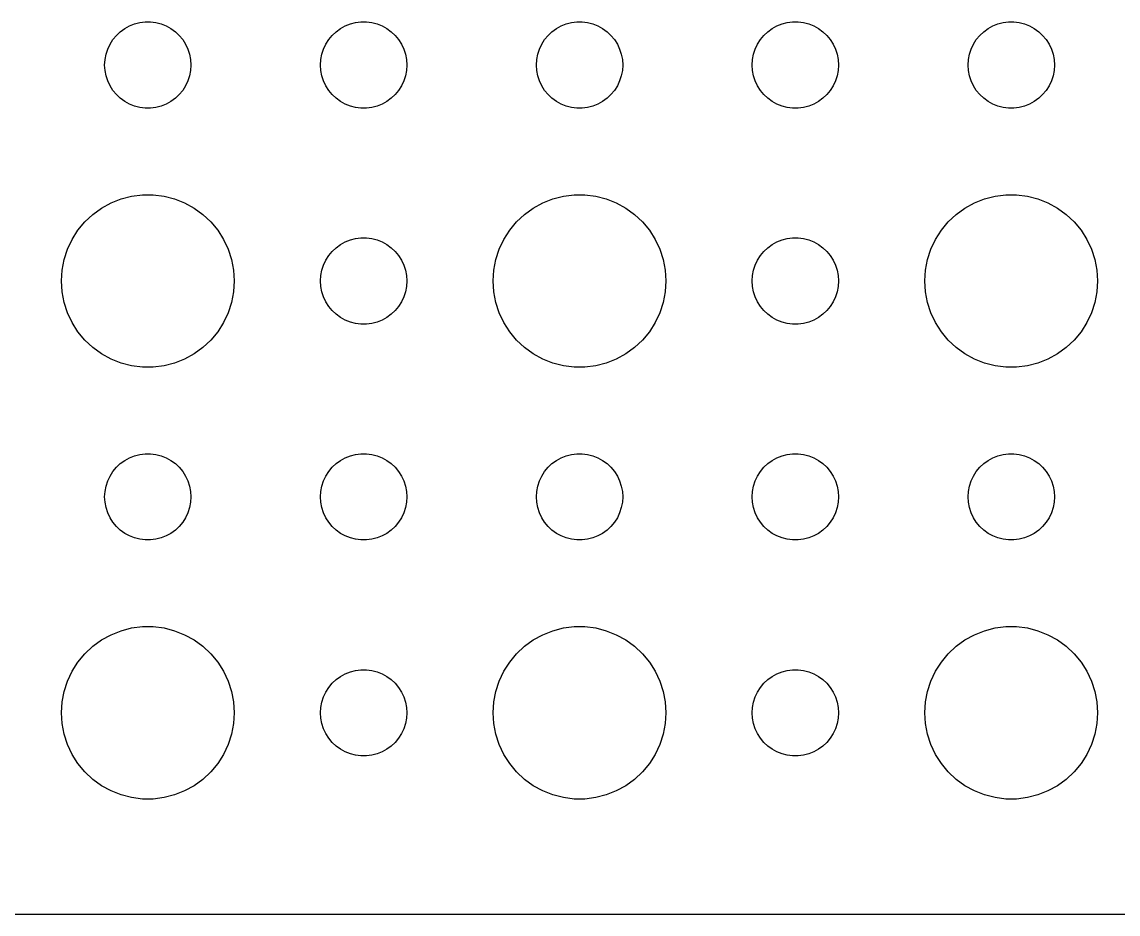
# Model space of a CAD drawing. Header units: metres. Extents: x -134 to 134, y -37 to 37.
# Drawn here: x 63.12 to 101.21, y -36.99 to -6 of the extents above; entities that cross this region are included whole.
import ezdxf

# ---------------------------------------------------------------- set-up
doc = ezdxf.new("R2010")
doc.units = ezdxf.units.M

msp = doc.modelspace()

# ---------------------------------------------------------------- linework, layer by layer
for p, q in [((66.8613, -6.14275), (67.0365, -6.07341)), ((67.0365, -6.07341), (67.2189, -6.02657)), ((67.2189, -6.02657), (67.4058, -6.00294)), ((67.4058, -6.00294), (67.5942, -6.00294)), ((67.5942, -6.00294), (67.7811, -6.02657)), ((67.7811, -6.02657), (67.9635, -6.07341)), ((67.9635, -6.07341), (68.1387, -6.14275)), ((74.3613, -6.14275), (74.5365, -6.07341)), ((74.5365, -6.07341), (74.7189, -6.02657)), ((74.7189, -6.02657), (74.9058, -6.00294)), ((74.9058, -6.00294), (75.0942, -6.00294)), ((75.0942, -6.00294), (75.2811, -6.02657)), ((75.2811, -6.02657), (75.4635, -6.07341)), ((75.4635, -6.07341), (75.6387, -6.14275)), ((81.8613, -6.14275), (82.0365, -6.07341)), ((82.0365, -6.07341), (82.2189, -6.02657)), ((82.2189, -6.02657), (82.4058, -6.00294)), ((82.4058, -6.00294), (82.5942, -6.00294)), ((82.5942, -6.00294), (82.7811, -6.02657)), ((82.7811, -6.02657), (82.9635, -6.07341)), ((82.9635, -6.07341), (83.1387, -6.14275)), ((89.3613, -6.14275), (89.5365, -6.07341)), ((89.5365, -6.07341), (89.7189, -6.02657)), ((89.7189, -6.02657), (89.9058, -6.00294)), ((89.9058, -6.00294), (90.0942, -6.00294)), ((90.0942, -6.00294), (90.2811, -6.02657)), ((90.2811, -6.02657), (90.4635, -6.07341)), ((90.4635, -6.07341), (90.6387, -6.14275)), ((96.8613, -6.14275), (97.0365, -6.07341)), ((97.0365, -6.07341), (97.2189, -6.02657)), ((97.2189, -6.02657), (97.4058, -6.00294)), ((97.4058, -6.00294), (97.5942, -6.00294)), ((97.5942, -6.00294), (97.7811, -6.02657)), ((97.7811, -6.02657), (97.9635, -6.07341)), ((97.9635, -6.07341), (98.1387, -6.14275)), ((66.2865, -6.61832), (66.4065, -6.47318)), ((66.4065, -6.47318), (66.5439, -6.34422)), ((66.5439, -6.34422), (66.6963, -6.23351)), ((66.6963, -6.23351), (66.8613, -6.14275)), ((68.1387, -6.14275), (68.3037, -6.23351)), ((68.3037, -6.23351), (68.4561, -6.34422)), ((68.4561, -6.34422), (68.5934, -6.47318)), ((68.5934, -6.47318), (68.7135, -6.61832)), ((73.7865, -6.61832), (73.9065, -6.47318)), ((73.9065, -6.47318), (74.0439, -6.34422)), ((74.0439, -6.34422), (74.1963, -6.23351)), ((74.1963, -6.23351), (74.3613, -6.14275)), ((75.6387, -6.14275), (75.8037, -6.23351)), ((75.8037, -6.23351), (75.9561, -6.34422)), ((75.9561, -6.34422), (76.0934, -6.47318)), ((76.0934, -6.47318), (76.2135, -6.61832)), ((81.2865, -6.61832), (81.4065, -6.47318)), ((81.4065, -6.47318), (81.5439, -6.34422)), ((81.5439, -6.34422), (81.6963, -6.23351)), ((81.6963, -6.23351), (81.8613, -6.14275)), ((83.1387, -6.14275), (83.3037, -6.23351)), ((83.3037, -6.23351), (83.4561, -6.34422)), ((83.4561, -6.34422), (83.5934, -6.47318)), ((83.5934, -6.47318), (83.7135, -6.61832)), ((88.7865, -6.61832), (88.9065, -6.47318)), ((88.9065, -6.47318), (89.0439, -6.34422)), ((89.0439, -6.34422), (89.1963, -6.23351)), ((89.1963, -6.23351), (89.3613, -6.14275)), ((90.6387, -6.14275), (90.8037, -6.23351)), ((90.8037, -6.23351), (90.9561, -6.34422)), ((90.9561, -6.34422), (91.0934, -6.47318)), ((91.0934, -6.47318), (91.2135, -6.61832)), ((96.2865, -6.61832), (96.4065, -6.47318)), ((96.4065, -6.47318), (96.5439, -6.34422)), ((96.5439, -6.34422), (96.6963, -6.23351)), ((96.6963, -6.23351), (96.8613, -6.14275)), ((98.1387, -6.14275), (98.3037, -6.23351)), ((98.3037, -6.23351), (98.4561, -6.34422)), ((98.4561, -6.34422), (98.5934, -6.47318)), ((98.5934, -6.47318), (98.7135, -6.61832)), ((66.1053, -6.9478), (66.1855, -6.77736)), ((66.1855, -6.77736), (66.2865, -6.61832)), ((68.7135, -6.61832), (68.8145, -6.77736)), ((68.8145, -6.77736), (68.8947, -6.9478)), ((73.6053, -6.9478), (73.6855, -6.77736)), ((73.6855, -6.77736), (73.7865, -6.61832)), ((76.2135, -6.61832), (76.3145, -6.77736)), ((76.3145, -6.77736), (76.3947, -6.9478)), ((81.1053, -6.9478), (81.1855, -6.77736)), ((81.1855, -6.77736), (81.2865, -6.61832)), ((83.7135, -6.61832), (83.8145, -6.77736)), ((83.8145, -6.77736), (83.8947, -6.9478)), ((88.6053, -6.9478), (88.6855, -6.77736)), ((88.6855, -6.77736), (88.7865, -6.61832)), ((91.2135, -6.61832), (91.3145, -6.77736)), ((91.3145, -6.77736), (91.3947, -6.9478)), ((96.1053, -6.9478), (96.1855, -6.77736)), ((96.1855, -6.77736), (96.2865, -6.61832)), ((98.7135, -6.61832), (98.8145, -6.77736)), ((98.8145, -6.77736), (98.8947, -6.9478)), ((66.0118, -7.312), (66.0471, -7.12695)), ((66.0471, -7.12695), (66.1053, -6.9478)), ((68.8947, -6.9478), (68.9529, -7.12695)), ((68.9529, -7.12695), (68.9882, -7.312)), ((73.5118, -7.312), (73.5471, -7.12695)), ((73.5471, -7.12695), (73.6053, -6.9478)), ((76.3947, -6.9478), (76.4529, -7.12695)), ((76.4529, -7.12695), (76.4882, -7.312)), ((81.0118, -7.312), (81.0471, -7.12695)), ((81.0471, -7.12695), (81.1053, -6.9478)), ((83.8947, -6.9478), (83.9529, -7.12695)), ((83.9529, -7.12695), (83.9882, -7.312)), ((88.5118, -7.312), (88.5471, -7.12695)), ((88.5471, -7.12695), (88.6053, -6.9478)), ((91.3947, -6.9478), (91.4529, -7.12695)), ((91.4529, -7.12695), (91.4882, -7.312)), ((96.0118, -7.312), (96.0471, -7.12695)), ((96.0471, -7.12695), (96.1053, -6.9478)), ((98.8947, -6.9478), (98.9529, -7.12695)), ((98.9529, -7.12695), (98.9882, -7.312)), ((66, -7.5), (66.0118, -7.312)), ((66.0118, -7.68799), (66, -7.5)), ((68.9882, -7.312), (69, -7.5)), ((69, -7.5), (68.9882, -7.68799)), ((73.5, -7.5), (73.5118, -7.312)), ((73.5118, -7.68799), (73.5, -7.5)), ((76.4882, -7.312), (76.5, -7.5)), ((76.5, -7.5), (76.4882, -7.68799)), ((81, -7.5), (81.0118, -7.312)), ((81.0118, -7.68799), (81, -7.5)), ((83.9882, -7.312), (84, -7.5)), ((84, -7.5), (83.9882, -7.68799)), ((88.5, -7.5), (88.5118, -7.312)), ((88.5118, -7.68799), (88.5, -7.5)), ((91.4882, -7.312), (91.5, -7.5)), ((91.5, -7.5), (91.4882, -7.68799)), ((96, -7.5), (96.0118, -7.312)), ((96.0118, -7.68799), (96, -7.5)), ((98.9882, -7.312), (99, -7.5)), ((99, -7.5), (98.9882, -7.68799)), ((66.0471, -7.87303), (66.0118, -7.68799)), ((66.1053, -8.05219), (66.0471, -7.87303)), ((68.9529, -7.87303), (68.8947, -8.05219)), ((68.9882, -7.68799), (68.9529, -7.87303)), ((73.5471, -7.87303), (73.5118, -7.68799)), ((73.6053, -8.05219), (73.5471, -7.87303)), ((76.4529, -7.87303), (76.3947, -8.05219)), ((76.4882, -7.68799), (76.4529, -7.87303)), ((81.0471, -7.87303), (81.0118, -7.68799)), ((81.1053, -8.05219), (81.0471, -7.87303)), ((83.9529, -7.87303), (83.8947, -8.05219)), ((83.9882, -7.68799), (83.9529, -7.87303)), ((88.5471, -7.87303), (88.5118, -7.68799)), ((88.6053, -8.05219), (88.5471, -7.87303)), ((91.4529, -7.87303), (91.3947, -8.05219)), ((91.4882, -7.68799), (91.4529, -7.87303)), ((96.0471, -7.87303), (96.0118, -7.68799)), ((96.1053, -8.05219), (96.0471, -7.87303)), ((98.9529, -7.87303), (98.8947, -8.05219)), ((98.9882, -7.68799), (98.9529, -7.87303)), ((66.1855, -8.22263), (66.1053, -8.05219)), ((66.2865, -8.38167), (66.1855, -8.22263)), ((68.8145, -8.22263), (68.7135, -8.38167)), ((68.8947, -8.05219), (68.8145, -8.22263)), ((73.6855, -8.22263), (73.6053, -8.05219)), ((73.7865, -8.38167), (73.6855, -8.22263)), ((76.3145, -8.22263), (76.2135, -8.38167)), ((76.3947, -8.05219), (76.3145, -8.22263)), ((81.1855, -8.22263), (81.1053, -8.05219)), ((81.2865, -8.38167), (81.1855, -8.22263)), ((83.8145, -8.22263), (83.7135, -8.38167)), ((83.8947, -8.05219), (83.8145, -8.22263)), ((88.6855, -8.22263), (88.6053, -8.05219)), ((88.7865, -8.38167), (88.6855, -8.22263)), ((91.3145, -8.22263), (91.2135, -8.38167)), ((91.3947, -8.05219), (91.3145, -8.22263)), ((96.1855, -8.22263), (96.1053, -8.05219)), ((96.2865, -8.38167), (96.1855, -8.22263)), ((98.8145, -8.22263), (98.7135, -8.38167)), ((98.8947, -8.05219), (98.8145, -8.22263)), ((66.4065, -8.52681), (66.2865, -8.38167)), ((66.5439, -8.65576), (66.4065, -8.52681)), ((66.6963, -8.76648), (66.5439, -8.65576)), ((68.4561, -8.65576), (68.3037, -8.76648)), ((68.5934, -8.52681), (68.4561, -8.65576)), ((68.7135, -8.38167), (68.5934, -8.52681)), ((73.9065, -8.52681), (73.7865, -8.38167)), ((74.0439, -8.65576), (73.9065, -8.52681)), ((74.1963, -8.76648), (74.0439, -8.65576)), ((75.9561, -8.65576), (75.8037, -8.76648)), ((76.0934, -8.52681), (75.9561, -8.65576)), ((76.2135, -8.38167), (76.0934, -8.52681)), ((81.4065, -8.52681), (81.2865, -8.38167)), ((81.5439, -8.65576), (81.4065, -8.52681)), ((81.6963, -8.76648), (81.5439, -8.65576)), ((83.4561, -8.65576), (83.3037, -8.76648)), ((83.5934, -8.52681), (83.4561, -8.65576)), ((83.7135, -8.38167), (83.5934, -8.52681)), ((88.9065, -8.52681), (88.7865, -8.38167)), ((89.0439, -8.65576), (88.9065, -8.52681)), ((89.1963, -8.76648), (89.0439, -8.65576)), ((90.9561, -8.65576), (90.8037, -8.76648)), ((91.0934, -8.52681), (90.9561, -8.65576)), ((91.2135, -8.38167), (91.0934, -8.52681)), ((96.4065, -8.52681), (96.2865, -8.38167)), ((96.5439, -8.65576), (96.4065, -8.52681)), ((96.6963, -8.76648), (96.5439, -8.65576)), ((98.4561, -8.65576), (98.3037, -8.76648)), ((98.5934, -8.52681), (98.4561, -8.65576)), ((98.7135, -8.38167), (98.5934, -8.52681)), ((66.8613, -8.85724), (66.6963, -8.76648)), ((67.0365, -8.92657), (66.8613, -8.85724)), ((67.2189, -8.97342), (67.0365, -8.92657)), ((67.4058, -8.99704), (67.2189, -8.97342)), ((67.5942, -8.99704), (67.4058, -8.99704)), ((67.7811, -8.97342), (67.5942, -8.99704)), ((67.9635, -8.92657), (67.7811, -8.97342)), ((68.1387, -8.85724), (67.9635, -8.92657)), ((68.3037, -8.76648), (68.1387, -8.85724)), ((74.3613, -8.85724), (74.1963, -8.76648)), ((74.5365, -8.92657), (74.3613, -8.85724)), ((74.7189, -8.97342), (74.5365, -8.92657)), ((74.9058, -8.99704), (74.7189, -8.97342)), ((75.0942, -8.99704), (74.9058, -8.99704)), ((75.2811, -8.97342), (75.0942, -8.99704)), ((75.4635, -8.92657), (75.2811, -8.97342)), ((75.6387, -8.85724), (75.4635, -8.92657)), ((75.8037, -8.76648), (75.6387, -8.85724)), ((81.8613, -8.85724), (81.6963, -8.76648)), ((82.0365, -8.92657), (81.8613, -8.85724)), ((82.2189, -8.97342), (82.0365, -8.92657)), ((82.4058, -8.99704), (82.2189, -8.97342)), ((82.5942, -8.99704), (82.4058, -8.99704)), ((82.7811, -8.97342), (82.5942, -8.99704)), ((82.9635, -8.92657), (82.7811, -8.97342)), ((83.1387, -8.85724), (82.9635, -8.92657)), ((83.3037, -8.76648), (83.1387, -8.85724)), ((89.3613, -8.85724), (89.1963, -8.76648)), ((89.5365, -8.92657), (89.3613, -8.85724)), ((89.7189, -8.97342), (89.5365, -8.92657)), ((89.9058, -8.99704), (89.7189, -8.97342)), ((90.0942, -8.99704), (89.9058, -8.99704)), ((90.2811, -8.97342), (90.0942, -8.99704)), ((90.4635, -8.92657), (90.2811, -8.97342)), ((90.6387, -8.85724), (90.4635, -8.92657)), ((90.8037, -8.76648), (90.6387, -8.85724)), ((96.8613, -8.85724), (96.6963, -8.76648)), ((97.0365, -8.92657), (96.8613, -8.85724)), ((97.2189, -8.97342), (97.0365, -8.92657)), ((97.4058, -8.99704), (97.2189, -8.97342)), ((97.5942, -8.99704), (97.4058, -8.99704)), ((97.7811, -8.97342), (97.5942, -8.99704)), ((97.9635, -8.92657), (97.7811, -8.97342)), ((98.1387, -8.85724), (97.9635, -8.92657)), ((98.3037, -8.76648), (98.1387, -8.85724)), ((66.2227, -12.2855), (66.573, -12.1468)), ((66.573, -12.1468), (66.9379, -12.0531)), ((66.9379, -12.0531), (67.3116, -12.0059)), ((67.3116, -12.0059), (67.6884, -12.0059)), ((67.6884, -12.0059), (68.0621, -12.0531)), ((68.0621, -12.0531), (68.427, -12.1468)), ((68.427, -12.1468), (68.7773, -12.2855)), ((81.2227, -12.2855), (81.573, -12.1468)), ((81.573, -12.1468), (81.9379, -12.0531)), ((81.9379, -12.0531), (82.3116, -12.0059)), ((82.3116, -12.0059), (82.6884, -12.0059)), ((82.6884, -12.0059), (83.0621, -12.0531)), ((83.0621, -12.0531), (83.427, -12.1468)), ((83.427, -12.1468), (83.7773, -12.2855)), ((96.2227, -12.2855), (96.573, -12.1468)), ((96.573, -12.1468), (96.9379, -12.0531)), ((96.9379, -12.0531), (97.3116, -12.0059)), ((97.3116, -12.0059), (97.6884, -12.0059)), ((97.6884, -12.0059), (98.0621, -12.0531)), ((98.0621, -12.0531), (98.427, -12.1468)), ((98.427, -12.1468), (98.7773, -12.2855)), ((65.5877, -12.6884), (65.8925, -12.467)), ((65.8925, -12.467), (66.2227, -12.2855)), ((68.7773, -12.2855), (69.1075, -12.467)), ((69.1075, -12.467), (69.4123, -12.6884)), ((80.5877, -12.6884), (80.8925, -12.467)), ((80.8925, -12.467), (81.2227, -12.2855)), ((83.7773, -12.2855), (84.1075, -12.467)), ((84.1075, -12.467), (84.4123, -12.6884)), ((95.5877, -12.6884), (95.8925, -12.467)), ((95.8925, -12.467), (96.2227, -12.2855)), ((98.7773, -12.2855), (99.1075, -12.467)), ((99.1075, -12.467), (99.4123, -12.6884)), ((65.073, -13.2366), (65.3131, -12.9464)), ((65.3131, -12.9464), (65.5877, -12.6884)), ((69.4123, -12.6884), (69.6869, -12.9464)), ((69.6869, -12.9464), (69.927, -13.2366)), ((80.073, -13.2366), (80.3131, -12.9464)), ((80.3131, -12.9464), (80.5877, -12.6884)), ((84.4123, -12.6884), (84.6869, -12.9464)), ((84.6869, -12.9464), (84.927, -13.2366)), ((95.073, -13.2366), (95.3131, -12.9464)), ((95.3131, -12.9464), (95.5877, -12.6884)), ((99.4123, -12.6884), (99.6869, -12.9464)), ((99.6869, -12.9464), (99.927, -13.2366)), ((64.8711, -13.5547), (65.073, -13.2366)), ((69.927, -13.2366), (70.1289, -13.5547)), ((79.8711, -13.5547), (80.073, -13.2366)), ((84.927, -13.2366), (85.1289, -13.5547)), ((94.8711, -13.5547), (95.073, -13.2366)), ((99.927, -13.2366), (100.129, -13.5547)), ((64.7107, -13.8956), (64.8711, -13.5547)), ((70.1289, -13.5547), (70.2893, -13.8956)), ((74.1963, -13.7335), (74.3613, -13.6427)), ((74.3613, -13.6427), (74.5365, -13.5734)), ((74.5365, -13.5734), (74.7189, -13.5266)), ((74.7189, -13.5266), (74.9058, -13.5029)), ((74.9058, -13.5029), (75.0942, -13.5029)), ((75.0942, -13.5029), (75.2811, -13.5266)), ((75.2811, -13.5266), (75.4635, -13.5734)), ((75.4635, -13.5734), (75.6387, -13.6427)), ((75.6387, -13.6427), (75.8037, -13.7335)), ((79.7107, -13.8956), (79.8711, -13.5547)), ((85.1289, -13.5547), (85.2893, -13.8956)), ((89.1963, -13.7335), (89.3613, -13.6427)), ((89.3613, -13.6427), (89.5365, -13.5734)), ((89.5365, -13.5734), (89.7189, -13.5266)), ((89.7189, -13.5266), (89.9058, -13.5029)), ((89.9058, -13.5029), (90.0942, -13.5029)), ((90.0942, -13.5029), (90.2811, -13.5266)), ((90.2811, -13.5266), (90.4635, -13.5734)), ((90.4635, -13.5734), (90.6387, -13.6427)), ((90.6387, -13.6427), (90.8037, -13.7335)), ((94.7107, -13.8956), (94.8711, -13.5547)), ((100.129, -13.5547), (100.289, -13.8956)), ((64.5943, -14.2539), (64.7107, -13.8956)), ((70.2893, -13.8956), (70.4057, -14.2539)), ((73.7865, -14.1183), (73.9065, -13.9732)), ((73.9065, -13.9732), (74.0439, -13.8442)), ((74.0439, -13.8442), (74.1963, -13.7335)), ((75.8037, -13.7335), (75.9561, -13.8442)), ((75.9561, -13.8442), (76.0934, -13.9732)), ((76.0934, -13.9732), (76.2135, -14.1183)), ((79.5943, -14.2539), (79.7107, -13.8956)), ((85.2893, -13.8956), (85.4057, -14.2539)), ((88.7865, -14.1183), (88.9065, -13.9732)), ((88.9065, -13.9732), (89.0439, -13.8442)), ((89.0439, -13.8442), (89.1963, -13.7335)), ((90.8037, -13.7335), (90.9561, -13.8442)), ((90.9561, -13.8442), (91.0934, -13.9732)), ((91.0934, -13.9732), (91.2135, -14.1183)), ((94.5943, -14.2539), (94.7107, -13.8956)), ((100.289, -13.8956), (100.406, -14.2539)), ((64.5237, -14.624), (64.5943, -14.2539)), ((70.4057, -14.2539), (70.4763, -14.624)), ((73.5471, -14.627), (73.6053, -14.4478)), ((73.6053, -14.4478), (73.6855, -14.2774)), ((73.6855, -14.2774), (73.7865, -14.1183)), ((76.2135, -14.1183), (76.3145, -14.2774)), ((76.3145, -14.2774), (76.3947, -14.4478)), ((76.3947, -14.4478), (76.4529, -14.627)), ((79.5237, -14.624), (79.5943, -14.2539)), ((85.4057, -14.2539), (85.4763, -14.624)), ((88.5471, -14.627), (88.6053, -14.4478)), ((88.6053, -14.4478), (88.6855, -14.2774)), ((88.6855, -14.2774), (88.7865, -14.1183)), ((91.2135, -14.1183), (91.3145, -14.2774)), ((91.3145, -14.2774), (91.3947, -14.4478)), ((91.3947, -14.4478), (91.4529, -14.627)), ((94.5237, -14.624), (94.5943, -14.2539)), ((100.406, -14.2539), (100.476, -14.624)), ((64.5, -15), (64.5237, -14.624)), ((70.4763, -14.624), (70.5, -15)), ((73.5, -15), (73.5118, -14.812)), ((73.5118, -14.812), (73.5471, -14.627)), ((76.4529, -14.627), (76.4882, -14.812)), ((76.4882, -14.812), (76.5, -15)), ((79.5, -15), (79.5237, -14.624)), ((85.4763, -14.624), (85.5, -15)), ((88.5, -15), (88.5118, -14.812)), ((88.5118, -14.812), (88.5471, -14.627)), ((91.4529, -14.627), (91.4882, -14.812)), ((91.4882, -14.812), (91.5, -15)), ((94.5, -15), (94.5237, -14.624)), ((100.476, -14.624), (100.5, -15)), ((64.5237, -15.376), (64.5, -15)), ((70.5, -15), (70.4763, -15.376)), ((73.5118, -15.188), (73.5, -15)), ((73.5471, -15.373), (73.5118, -15.188)), ((76.4882, -15.188), (76.4529, -15.373)), ((76.5, -15), (76.4882, -15.188)), ((79.5237, -15.376), (79.5, -15)), ((85.5, -15), (85.4763, -15.376)), ((88.5118, -15.188), (88.5, -15)), ((88.5471, -15.373), (88.5118, -15.188)), ((91.4882, -15.188), (91.4529, -15.373)), ((91.5, -15), (91.4882, -15.188)), ((94.5237, -15.376), (94.5, -15)), ((100.5, -15), (100.476, -15.376)), ((64.5943, -15.7461), (64.5237, -15.376)), ((70.4763, -15.376), (70.4057, -15.7461)), ((73.6053, -15.5522), (73.5471, -15.373)), ((73.6855, -15.7226), (73.6053, -15.5522)), ((76.3947, -15.5522), (76.3145, -15.7226)), ((76.4529, -15.373), (76.3947, -15.5522)), ((79.5943, -15.7461), (79.5237, -15.376)), ((85.4763, -15.376), (85.4057, -15.7461)), ((88.6053, -15.5522), (88.5471, -15.373)), ((88.6855, -15.7226), (88.6053, -15.5522)), ((91.3947, -15.5522), (91.3145, -15.7226)), ((91.4529, -15.373), (91.3947, -15.5522)), ((94.5943, -15.7461), (94.5237, -15.376)), ((100.476, -15.376), (100.406, -15.7461)), ((64.7107, -16.1044), (64.5943, -15.7461)), ((70.4057, -15.7461), (70.2893, -16.1044)), ((73.7865, -15.8817), (73.6855, -15.7226)), ((73.9065, -16.0268), (73.7865, -15.8817)), ((76.2135, -15.8817), (76.0934, -16.0268)), ((76.3145, -15.7226), (76.2135, -15.8817)), ((79.7107, -16.1044), (79.5943, -15.7461)), ((85.4057, -15.7461), (85.2893, -16.1044)), ((88.7865, -15.8817), (88.6855, -15.7226)), ((88.9065, -16.0268), (88.7865, -15.8817)), ((91.2135, -15.8817), (91.0934, -16.0268)), ((91.3145, -15.7226), (91.2135, -15.8817)), ((94.7107, -16.1044), (94.5943, -15.7461)), ((100.406, -15.7461), (100.289, -16.1044)), ((64.8711, -16.4453), (64.7107, -16.1044)), ((70.2893, -16.1044), (70.1289, -16.4453)), ((74.0439, -16.1558), (73.9065, -16.0268)), ((74.1963, -16.2665), (74.0439, -16.1558)), ((74.3613, -16.3572), (74.1963, -16.2665)), ((74.5365, -16.4266), (74.3613, -16.3572)), ((75.6387, -16.3572), (75.4635, -16.4266)), ((75.8037, -16.2665), (75.6387, -16.3572)), ((75.9561, -16.1558), (75.8037, -16.2665)), ((76.0934, -16.0268), (75.9561, -16.1558)), ((79.8711, -16.4453), (79.7107, -16.1044)), ((85.2893, -16.1044), (85.1289, -16.4453)), ((89.0439, -16.1558), (88.9065, -16.0268)), ((89.1963, -16.2665), (89.0439, -16.1558)), ((89.3613, -16.3572), (89.1963, -16.2665)), ((89.5365, -16.4266), (89.3613, -16.3572)), ((90.6387, -16.3572), (90.4635, -16.4266)), ((90.8037, -16.2665), (90.6387, -16.3572)), ((90.9561, -16.1558), (90.8037, -16.2665)), ((91.0934, -16.0268), (90.9561, -16.1558)), ((94.8711, -16.4453), (94.7107, -16.1044)), ((100.289, -16.1044), (100.129, -16.4453)), ((65.073, -16.7634), (64.8711, -16.4453)), ((70.1289, -16.4453), (69.927, -16.7634)), ((74.7189, -16.4734), (74.5365, -16.4266)), ((74.9058, -16.497), (74.7189, -16.4734)), ((75.0942, -16.497), (74.9058, -16.497)), ((75.2811, -16.4734), (75.0942, -16.497)), ((75.4635, -16.4266), (75.2811, -16.4734)), ((80.073, -16.7634), (79.8711, -16.4453)), ((85.1289, -16.4453), (84.927, -16.7634)), ((89.7189, -16.4734), (89.5365, -16.4266)), ((89.9058, -16.497), (89.7189, -16.4734)), ((90.0942, -16.497), (89.9058, -16.497)), ((90.2811, -16.4734), (90.0942, -16.497)), ((90.4635, -16.4266), (90.2811, -16.4734)), ((95.073, -16.7634), (94.8711, -16.4453)), ((100.129, -16.4453), (99.927, -16.7634)), ((65.3131, -17.0536), (65.073, -16.7634)), ((65.5877, -17.3115), (65.3131, -17.0536)), ((69.6869, -17.0536), (69.4123, -17.3115)), ((69.927, -16.7634), (69.6869, -17.0536)), ((80.3131, -17.0536), (80.073, -16.7634)), ((80.5877, -17.3115), (80.3131, -17.0536)), ((84.6869, -17.0536), (84.4123, -17.3115)), ((84.927, -16.7634), (84.6869, -17.0536)), ((95.3131, -17.0536), (95.073, -16.7634)), ((95.5877, -17.3115), (95.3131, -17.0536)), ((99.6869, -17.0536), (99.4123, -17.3115)), ((99.927, -16.7634), (99.6869, -17.0536)), ((65.8925, -17.533), (65.5877, -17.3115)), ((69.4123, -17.3115), (69.1075, -17.533)), ((80.8925, -17.533), (80.5877, -17.3115)), ((84.4123, -17.3115), (84.1075, -17.533)), ((95.8925, -17.533), (95.5877, -17.3115)), ((99.4123, -17.3115), (99.1075, -17.533)), ((66.2227, -17.7145), (65.8925, -17.533)), ((66.573, -17.8532), (66.2227, -17.7145)), ((66.9379, -17.9469), (66.573, -17.8532)), ((68.427, -17.8532), (68.0621, -17.9469)), ((68.7773, -17.7145), (68.427, -17.8532)), ((69.1075, -17.533), (68.7773, -17.7145)), ((81.2227, -17.7145), (80.8925, -17.533)), ((81.573, -17.8532), (81.2227, -17.7145)), ((81.9379, -17.9469), (81.573, -17.8532)), ((83.427, -17.8532), (83.0621, -17.9469)), ((83.7773, -17.7145), (83.427, -17.8532)), ((84.1075, -17.533), (83.7773, -17.7145)), ((96.2227, -17.7145), (95.8925, -17.533)), ((96.573, -17.8532), (96.2227, -17.7145)), ((96.9379, -17.9469), (96.573, -17.8532)), ((98.427, -17.8532), (98.0621, -17.9469)), ((98.7773, -17.7145), (98.427, -17.8532)), ((99.1075, -17.533), (98.7773, -17.7145)), ((67.3116, -17.9941), (66.9379, -17.9469)), ((67.6884, -17.9941), (67.3116, -17.9941)), ((68.0621, -17.9469), (67.6884, -17.9941)), ((82.3116, -17.9941), (81.9379, -17.9469)), ((82.6884, -17.9941), (82.3116, -17.9941)), ((83.0621, -17.9469), (82.6884, -17.9941)), ((97.3116, -17.9941), (96.9379, -17.9469)), ((97.6884, -17.9941), (97.3116, -17.9941)), ((98.0621, -17.9469), (97.6884, -17.9941)), ((66.5439, -21.3442), (66.6963, -21.2335)), ((66.6963, -21.2335), (66.8613, -21.1427)), ((66.8613, -21.1427), (67.0365, -21.0734)), ((67.0365, -21.0734), (67.2189, -21.0266)), ((67.2189, -21.0266), (67.4058, -21.003)), ((67.4058, -21.003), (67.5942, -21.003)), ((67.5942, -21.003), (67.7811, -21.0266)), ((67.7811, -21.0266), (67.9635, -21.0734)), ((67.9635, -21.0734), (68.1387, -21.1427)), ((68.1387, -21.1427), (68.3037, -21.2335)), ((68.3037, -21.2335), (68.4561, -21.3442)), ((74.0439, -21.3442), (74.1963, -21.2335)), ((74.1963, -21.2335), (74.3613, -21.1427)), ((74.3613, -21.1427), (74.5365, -21.0734)), ((74.5365, -21.0734), (74.7189, -21.0266)), ((74.7189, -21.0266), (74.9058, -21.003)), ((74.9058, -21.003), (75.0942, -21.003)), ((75.0942, -21.003), (75.2811, -21.0266)), ((75.2811, -21.0266), (75.4635, -21.0734)), ((75.4635, -21.0734), (75.6387, -21.1427)), ((75.6387, -21.1427), (75.8037, -21.2335)), ((75.8037, -21.2335), (75.9561, -21.3442)), ((81.5439, -21.3442), (81.6963, -21.2335)), ((81.6963, -21.2335), (81.8613, -21.1427)), ((81.8613, -21.1427), (82.0365, -21.0734)), ((82.0365, -21.0734), (82.2189, -21.0266)), ((82.2189, -21.0266), (82.4058, -21.003)), ((82.4058, -21.003), (82.5942, -21.003)), ((82.5942, -21.003), (82.7811, -21.0266)), ((82.7811, -21.0266), (82.9635, -21.0734)), ((82.9635, -21.0734), (83.1387, -21.1427)), ((83.1387, -21.1427), (83.3037, -21.2335)), ((83.3037, -21.2335), (83.4561, -21.3442)), ((89.0439, -21.3442), (89.1963, -21.2335)), ((89.1963, -21.2335), (89.3613, -21.1427)), ((89.3613, -21.1427), (89.5365, -21.0734)), ((89.5365, -21.0734), (89.7189, -21.0266)), ((89.7189, -21.0266), (89.9058, -21.003)), ((89.9058, -21.003), (90.0942, -21.003)), ((90.0942, -21.003), (90.2811, -21.0266)), ((90.2811, -21.0266), (90.4635, -21.0734)), ((90.4635, -21.0734), (90.6387, -21.1427)), ((90.6387, -21.1427), (90.8037, -21.2335)), ((90.8037, -21.2335), (90.9561, -21.3442)), ((96.5439, -21.3442), (96.6963, -21.2335)), ((96.6963, -21.2335), (96.8613, -21.1427)), ((96.8613, -21.1427), (97.0365, -21.0734)), ((97.0365, -21.0734), (97.2189, -21.0266)), ((97.2189, -21.0266), (97.4058, -21.003)), ((97.4058, -21.003), (97.5942, -21.003)), ((97.5942, -21.003), (97.7811, -21.0266)), ((97.7811, -21.0266), (97.9635, -21.0734)), ((97.9635, -21.0734), (98.1387, -21.1427)), ((98.1387, -21.1427), (98.3037, -21.2335)), ((98.3037, -21.2335), (98.4561, -21.3442)), ((66.1855, -21.7774), (66.2865, -21.6183)), ((66.2865, -21.6183), (66.4065, -21.4732)), ((66.4065, -21.4732), (66.5439, -21.3442)), ((68.4561, -21.3442), (68.5934, -21.4732)), ((68.5934, -21.4732), (68.7135, -21.6183)), ((68.7135, -21.6183), (68.8145, -21.7774)), ((73.6855, -21.7774), (73.7865, -21.6183)), ((73.7865, -21.6183), (73.9065, -21.4732)), ((73.9065, -21.4732), (74.0439, -21.3442)), ((75.9561, -21.3442), (76.0934, -21.4732)), ((76.0934, -21.4732), (76.2135, -21.6183)), ((76.2135, -21.6183), (76.3145, -21.7774)), ((81.1855, -21.7774), (81.2865, -21.6183)), ((81.2865, -21.6183), (81.4065, -21.4732)), ((81.4065, -21.4732), (81.5439, -21.3442)), ((83.4561, -21.3442), (83.5934, -21.4732)), ((83.5934, -21.4732), (83.7135, -21.6183)), ((83.7135, -21.6183), (83.8145, -21.7774)), ((88.6855, -21.7774), (88.7865, -21.6183)), ((88.7865, -21.6183), (88.9065, -21.4732)), ((88.9065, -21.4732), (89.0439, -21.3442)), ((90.9561, -21.3442), (91.0934, -21.4732)), ((91.0934, -21.4732), (91.2135, -21.6183)), ((91.2135, -21.6183), (91.3145, -21.7774)), ((96.1855, -21.7774), (96.2865, -21.6183)), ((96.2865, -21.6183), (96.4065, -21.4732)), ((96.4065, -21.4732), (96.5439, -21.3442)), ((98.4561, -21.3442), (98.5934, -21.4732)), ((98.5934, -21.4732), (98.7135, -21.6183)), ((98.7135, -21.6183), (98.8145, -21.7774)), ((66.0471, -22.127), (66.1053, -21.9478)), ((66.1053, -21.9478), (66.1855, -21.7774)), ((68.8145, -21.7774), (68.8947, -21.9478)), ((68.8947, -21.9478), (68.9529, -22.127)), ((73.5471, -22.127), (73.6053, -21.9478)), ((73.6053, -21.9478), (73.6855, -21.7774)), ((76.3145, -21.7774), (76.3947, -21.9478)), ((76.3947, -21.9478), (76.4529, -22.127)), ((81.0471, -22.127), (81.1053, -21.9478)), ((81.1053, -21.9478), (81.1855, -21.7774)), ((83.8145, -21.7774), (83.8947, -21.9478)), ((83.8947, -21.9478), (83.9529, -22.127)), ((88.5471, -22.127), (88.6053, -21.9478)), ((88.6053, -21.9478), (88.6855, -21.7774)), ((91.3145, -21.7774), (91.3947, -21.9478)), ((91.3947, -21.9478), (91.4529, -22.127)), ((96.0471, -22.127), (96.1053, -21.9478)), ((96.1053, -21.9478), (96.1855, -21.7774)), ((98.8145, -21.7774), (98.8947, -21.9478)), ((98.8947, -21.9478), (98.9529, -22.127)), ((66, -22.5), (66.0118, -22.312)), ((66.0118, -22.312), (66.0471, -22.127)), ((68.9529, -22.127), (68.9882, -22.312)), ((68.9882, -22.312), (69, -22.5)), ((73.5, -22.5), (73.5118, -22.312)), ((73.5118, -22.312), (73.5471, -22.127)), ((76.4529, -22.127), (76.4882, -22.312)), ((76.4882, -22.312), (76.5, -22.5)), ((81, -22.5), (81.0118, -22.312)), ((81.0118, -22.312), (81.0471, -22.127)), ((83.9529, -22.127), (83.9882, -22.312)), ((83.9882, -22.312), (84, -22.5)), ((88.5, -22.5), (88.5118, -22.312)), ((88.5118, -22.312), (88.5471, -22.127)), ((91.4529, -22.127), (91.4882, -22.312)), ((91.4882, -22.312), (91.5, -22.5)), ((96, -22.5), (96.0118, -22.312)), ((96.0118, -22.312), (96.0471, -22.127)), ((98.9529, -22.127), (98.9882, -22.312)), ((98.9882, -22.312), (99, -22.5)), ((66.0118, -22.688), (66, -22.5)), ((66.0471, -22.873), (66.0118, -22.688)), ((68.9882, -22.688), (68.9529, -22.873)), ((69, -22.5), (68.9882, -22.688)), ((73.5118, -22.688), (73.5, -22.5)), ((73.5471, -22.873), (73.5118, -22.688)), ((76.4882, -22.688), (76.4529, -22.873)), ((76.5, -22.5), (76.4882, -22.688)), ((81.0118, -22.688), (81, -22.5)), ((81.0471, -22.873), (81.0118, -22.688)), ((83.9882, -22.688), (83.9529, -22.873)), ((84, -22.5), (83.9882, -22.688)), ((88.5118, -22.688), (88.5, -22.5)), ((88.5471, -22.873), (88.5118, -22.688)), ((91.4882, -22.688), (91.4529, -22.873)), ((91.5, -22.5), (91.4882, -22.688)), ((96.0118, -22.688), (96, -22.5)), ((96.0471, -22.873), (96.0118, -22.688)), ((98.9882, -22.688), (98.9529, -22.873)), ((99, -22.5), (98.9882, -22.688)), ((66.1053, -23.0522), (66.0471, -22.873)), ((66.1855, -23.2226), (66.1053, -23.0522)), ((66.2865, -23.3817), (66.1855, -23.2226)), ((68.8145, -23.2226), (68.7135, -23.3817)), ((68.8947, -23.0522), (68.8145, -23.2226)), ((68.9529, -22.873), (68.8947, -23.0522)), ((73.6053, -23.0522), (73.5471, -22.873)), ((73.6855, -23.2226), (73.6053, -23.0522)), ((73.7865, -23.3817), (73.6855, -23.2226)), ((76.3145, -23.2226), (76.2135, -23.3817)), ((76.3947, -23.0522), (76.3145, -23.2226)), ((76.4529, -22.873), (76.3947, -23.0522)), ((81.1053, -23.0522), (81.0471, -22.873)), ((81.1855, -23.2226), (81.1053, -23.0522)), ((81.2865, -23.3817), (81.1855, -23.2226)), ((83.8145, -23.2226), (83.7135, -23.3817)), ((83.8947, -23.0522), (83.8145, -23.2226)), ((83.9529, -22.873), (83.8947, -23.0522)), ((88.6053, -23.0522), (88.5471, -22.873)), ((88.6855, -23.2226), (88.6053, -23.0522)), ((88.7865, -23.3817), (88.6855, -23.2226)), ((91.3145, -23.2226), (91.2135, -23.3817)), ((91.3947, -23.0522), (91.3145, -23.2226)), ((91.4529, -22.873), (91.3947, -23.0522)), ((96.1053, -23.0522), (96.0471, -22.873)), ((96.1855, -23.2226), (96.1053, -23.0522)), ((96.2865, -23.3817), (96.1855, -23.2226)), ((98.8145, -23.2226), (98.7135, -23.3817)), ((98.8947, -23.0522), (98.8145, -23.2226)), ((98.9529, -22.873), (98.8947, -23.0522)), ((66.4065, -23.5268), (66.2865, -23.3817)), ((66.5439, -23.6558), (66.4065, -23.5268)), ((68.5934, -23.5268), (68.4561, -23.6558)), ((68.7135, -23.3817), (68.5934, -23.5268)), ((73.9065, -23.5268), (73.7865, -23.3817)), ((74.0439, -23.6558), (73.9065, -23.5268)), ((76.0934, -23.5268), (75.9561, -23.6558)), ((76.2135, -23.3817), (76.0934, -23.5268)), ((81.4065, -23.5268), (81.2865, -23.3817)), ((81.5439, -23.6558), (81.4065, -23.5268)), ((83.5934, -23.5268), (83.4561, -23.6558)), ((83.7135, -23.3817), (83.5934, -23.5268)), ((88.9065, -23.5268), (88.7865, -23.3817)), ((89.0439, -23.6558), (88.9065, -23.5268)), ((91.0934, -23.5268), (90.9561, -23.6558)), ((91.2135, -23.3817), (91.0934, -23.5268)), ((96.4065, -23.5268), (96.2865, -23.3817)), ((96.5439, -23.6558), (96.4065, -23.5268)), ((98.5934, -23.5268), (98.4561, -23.6558)), ((98.7135, -23.3817), (98.5934, -23.5268)), ((66.6963, -23.7665), (66.5439, -23.6558)), ((66.8613, -23.8572), (66.6963, -23.7665)), ((67.0365, -23.9266), (66.8613, -23.8572)), ((67.2189, -23.9734), (67.0365, -23.9266)), ((67.4058, -23.997), (67.2189, -23.9734)), ((67.7811, -23.9734), (67.5942, -23.997)), ((67.9635, -23.9266), (67.7811, -23.9734)), ((68.1387, -23.8572), (67.9635, -23.9266)), ((68.3037, -23.7665), (68.1387, -23.8572)), ((68.4561, -23.6558), (68.3037, -23.7665)), ((74.1963, -23.7665), (74.0439, -23.6558)), ((74.3613, -23.8572), (74.1963, -23.7665)), ((74.5365, -23.9266), (74.3613, -23.8572)), ((74.7189, -23.9734), (74.5365, -23.9266)), ((74.9058, -23.997), (74.7189, -23.9734)), ((75.2811, -23.9734), (75.0942, -23.997)), ((75.4635, -23.9266), (75.2811, -23.9734)), ((75.6387, -23.8572), (75.4635, -23.9266)), ((75.8037, -23.7665), (75.6387, -23.8572)), ((75.9561, -23.6558), (75.8037, -23.7665)), ((81.6963, -23.7665), (81.5439, -23.6558)), ((81.8613, -23.8572), (81.6963, -23.7665)), ((82.0365, -23.9266), (81.8613, -23.8572)), ((82.2189, -23.9734), (82.0365, -23.9266)), ((82.4058, -23.997), (82.2189, -23.9734)), ((82.7811, -23.9734), (82.5942, -23.997)), ((82.9635, -23.9266), (82.7811, -23.9734)), ((83.1387, -23.8572), (82.9635, -23.9266)), ((83.3037, -23.7665), (83.1387, -23.8572)), ((83.4561, -23.6558), (83.3037, -23.7665)), ((89.1963, -23.7665), (89.0439, -23.6558)), ((89.3613, -23.8572), (89.1963, -23.7665)), ((89.5365, -23.9266), (89.3613, -23.8572)), ((89.7189, -23.9734), (89.5365, -23.9266)), ((89.9058, -23.997), (89.7189, -23.9734)), ((90.2811, -23.9734), (90.0942, -23.997)), ((90.4635, -23.9266), (90.2811, -23.9734)), ((90.6387, -23.8572), (90.4635, -23.9266)), ((90.8037, -23.7665), (90.6387, -23.8572)), ((90.9561, -23.6558), (90.8037, -23.7665)), ((96.6963, -23.7665), (96.5439, -23.6558)), ((96.8613, -23.8572), (96.6963, -23.7665)), ((97.0365, -23.9266), (96.8613, -23.8572)), ((97.2189, -23.9734), (97.0365, -23.9266)), ((97.4058, -23.997), (97.2189, -23.9734)), ((97.7811, -23.9734), (97.5942, -23.997)), ((97.9635, -23.9266), (97.7811, -23.9734)), ((98.1387, -23.8572), (97.9635, -23.9266)), ((98.3037, -23.7665), (98.1387, -23.8572)), ((98.4561, -23.6558), (98.3037, -23.7665)), ((67.5942, -23.997), (67.4058, -23.997)), ((75.0942, -23.997), (74.9058, -23.997)), ((82.5942, -23.997), (82.4058, -23.997)), ((90.0942, -23.997), (89.9058, -23.997)), ((97.5942, -23.997), (97.4058, -23.997)), ((66.9379, -27.0531), (67.3116, -27.0059)), ((67.3116, -27.0059), (67.6884, -27.0059)), ((67.6884, -27.0059), (68.0621, -27.0531)), ((81.9379, -27.0531), (82.3116, -27.0059)), ((82.3116, -27.0059), (82.6884, -27.0059)), ((82.6884, -27.0059), (83.0621, -27.0531)), ((96.9379, -27.0531), (97.3116, -27.0059)), ((97.3116, -27.0059), (97.6884, -27.0059)), ((97.6884, -27.0059), (98.0621, -27.0531)), ((65.8925, -27.467), (66.2227, -27.2855)), ((66.2227, -27.2855), (66.573, -27.1468)), ((66.573, -27.1468), (66.9379, -27.0531)), ((68.0621, -27.0531), (68.427, -27.1468)), ((68.427, -27.1468), (68.7773, -27.2855)), ((68.7773, -27.2855), (69.1075, -27.467)), ((80.8925, -27.467), (81.2227, -27.2855)), ((81.2227, -27.2855), (81.573, -27.1468)), ((81.573, -27.1468), (81.9379, -27.0531)), ((83.0621, -27.0531), (83.427, -27.1468)), ((83.427, -27.1468), (83.7773, -27.2855)), ((83.7773, -27.2855), (84.1075, -27.467)), ((95.8925, -27.467), (96.2227, -27.2855)), ((96.2227, -27.2855), (96.573, -27.1468)), ((96.573, -27.1468), (96.9379, -27.0531)), ((98.0621, -27.0531), (98.427, -27.1468)), ((98.427, -27.1468), (98.7773, -27.2855)), ((98.7773, -27.2855), (99.1075, -27.467)), ((65.3131, -27.9464), (65.5877, -27.6884)), ((65.5877, -27.6884), (65.8925, -27.467)), ((69.1075, -27.467), (69.4123, -27.6884)), ((69.4123, -27.6884), (69.6869, -27.9464)), ((80.3131, -27.9464), (80.5877, -27.6884)), ((80.5877, -27.6884), (80.8925, -27.467)), ((84.1075, -27.467), (84.4123, -27.6884)), ((84.4123, -27.6884), (84.6869, -27.9464)), ((95.3131, -27.9464), (95.5877, -27.6884)), ((95.5877, -27.6884), (95.8925, -27.467)), ((99.1075, -27.467), (99.4123, -27.6884)), ((99.4123, -27.6884), (99.6869, -27.9464)), ((65.073, -28.2366), (65.3131, -27.9464)), ((69.6869, -27.9464), (69.927, -28.2366)), ((80.073, -28.2366), (80.3131, -27.9464)), ((84.6869, -27.9464), (84.927, -28.2366)), ((95.073, -28.2366), (95.3131, -27.9464)), ((99.6869, -27.9464), (99.927, -28.2366)), ((64.7107, -28.8956), (64.8711, -28.5547)), ((64.8711, -28.5547), (65.073, -28.2366)), ((69.927, -28.2366), (70.1289, -28.5547)), ((70.1289, -28.5547), (70.2893, -28.8956)), ((74.5365, -28.5734), (74.7189, -28.5266)), ((74.7189, -28.5266), (74.9058, -28.503)), ((74.9058, -28.503), (75.0942, -28.503)), ((75.0942, -28.503), (75.2811, -28.5266)), ((75.2811, -28.5266), (75.4635, -28.5734)), ((79.7107, -28.8956), (79.8711, -28.5547)), ((79.8711, -28.5547), (80.073, -28.2366)), ((84.927, -28.2366), (85.1289, -28.5547)), ((85.1289, -28.5547), (85.2893, -28.8956)), ((89.5365, -28.5734), (89.7189, -28.5266)), ((89.7189, -28.5266), (89.9058, -28.503)), ((89.9058, -28.503), (90.0942, -28.503)), ((90.0942, -28.503), (90.2811, -28.5266)), ((90.2811, -28.5266), (90.4635, -28.5734)), ((94.7107, -28.8956), (94.8711, -28.5547)), ((94.8711, -28.5547), (95.073, -28.2366)), ((99.927, -28.2366), (100.129, -28.5547)), ((100.129, -28.5547), (100.289, -28.8956)), ((64.5943, -29.2539), (64.7107, -28.8956)), ((70.2893, -28.8956), (70.4057, -29.2539)), ((73.9065, -28.9732), (74.0439, -28.8442)), ((74.0439, -28.8442), (74.1963, -28.7335)), ((74.1963, -28.7335), (74.3613, -28.6427)), ((74.3613, -28.6427), (74.5365, -28.5734)), ((75.4635, -28.5734), (75.6387, -28.6427)), ((75.6387, -28.6427), (75.8037, -28.7335)), ((75.8037, -28.7335), (75.9561, -28.8442)), ((75.9561, -28.8442), (76.0934, -28.9732)), ((79.5943, -29.2539), (79.7107, -28.8956)), ((85.2893, -28.8956), (85.4057, -29.2539)), ((88.9065, -28.9732), (89.0439, -28.8442)), ((89.0439, -28.8442), (89.1963, -28.7335)), ((89.1963, -28.7335), (89.3613, -28.6427)), ((89.3613, -28.6427), (89.5365, -28.5734)), ((90.4635, -28.5734), (90.6387, -28.6427)), ((90.6387, -28.6427), (90.8037, -28.7335)), ((90.8037, -28.7335), (90.9561, -28.8442)), ((90.9561, -28.8442), (91.0934, -28.9732)), ((94.5943, -29.2539), (94.7107, -28.8956)), ((100.289, -28.8956), (100.406, -29.2539)), ((64.5237, -29.624), (64.5943, -29.2539)), ((70.4057, -29.2539), (70.4763, -29.624)), ((73.6053, -29.4478), (73.6855, -29.2774)), ((73.6855, -29.2774), (73.7865, -29.1183)), ((73.7865, -29.1183), (73.9065, -28.9732)), ((76.0934, -28.9732), (76.2135, -29.1183)), ((76.2135, -29.1183), (76.3145, -29.2774)), ((76.3145, -29.2774), (76.3947, -29.4478)), ((79.5237, -29.624), (79.5943, -29.2539)), ((85.4057, -29.2539), (85.4763, -29.624)), ((88.6053, -29.4478), (88.6855, -29.2774)), ((88.6855, -29.2774), (88.7865, -29.1183)), ((88.7865, -29.1183), (88.9065, -28.9732)), ((91.0934, -28.9732), (91.2135, -29.1183)), ((91.2135, -29.1183), (91.3145, -29.2774)), ((91.3145, -29.2774), (91.3947, -29.4478)), ((94.5237, -29.624), (94.5943, -29.2539)), ((100.406, -29.2539), (100.476, -29.624)), ((64.5, -30), (64.5237, -29.624)), ((70.4763, -29.624), (70.5, -30)), ((73.5118, -29.812), (73.5471, -29.627)), ((73.5471, -29.627), (73.6053, -29.4478)), ((76.3947, -29.4478), (76.4529, -29.627)), ((76.4529, -29.627), (76.4882, -29.812)), ((79.5, -30), (79.5237, -29.624)), ((85.4763, -29.624), (85.5, -30)), ((88.5118, -29.812), (88.5471, -29.627)), ((88.5471, -29.627), (88.6053, -29.4478)), ((91.3947, -29.4478), (91.4529, -29.627)), ((91.4529, -29.627), (91.4882, -29.812)), ((94.5, -30), (94.5237, -29.624)), ((100.476, -29.624), (100.5, -30)), ((64.5237, -30.376), (64.5, -30)), ((70.5, -30), (70.4763, -30.376)), ((73.5, -30), (73.5118, -29.812)), ((73.5118, -30.188), (73.5, -30)), ((76.4882, -29.812), (76.5, -30)), ((76.5, -30), (76.4882, -30.188)), ((79.5237, -30.376), (79.5, -30)), ((85.5, -30), (85.4763, -30.376)), ((88.5, -30), (88.5118, -29.812)), ((88.5118, -30.188), (88.5, -30)), ((91.4882, -29.812), (91.5, -30)), ((91.5, -30), (91.4882, -30.188)), ((94.5237, -30.376), (94.5, -30)), ((100.5, -30), (100.476, -30.376)), ((64.5943, -30.7461), (64.5237, -30.376)), ((70.4763, -30.376), (70.4057, -30.7461)), ((73.5471, -30.373), (73.5118, -30.188)), ((73.6053, -30.5522), (73.5471, -30.373)), ((76.4529, -30.373), (76.3947, -30.5522)), ((76.4882, -30.188), (76.4529, -30.373)), ((79.5943, -30.7461), (79.5237, -30.376)), ((85.4763, -30.376), (85.4057, -30.7461)), ((88.5471, -30.373), (88.5118, -30.188)), ((88.6053, -30.5522), (88.5471, -30.373)), ((91.4529, -30.373), (91.3947, -30.5522)), ((91.4882, -30.188), (91.4529, -30.373)), ((94.5943, -30.7461), (94.5237, -30.376)), ((100.476, -30.376), (100.406, -30.7461)), ((64.7107, -31.1044), (64.5943, -30.7461)), ((70.4057, -30.7461), (70.2893, -31.1044)), ((73.6855, -30.7226), (73.6053, -30.5522)), ((73.7865, -30.8817), (73.6855, -30.7226)), ((76.3145, -30.7226), (76.2135, -30.8817)), ((76.3947, -30.5522), (76.3145, -30.7226)), ((79.7107, -31.1044), (79.5943, -30.7461)), ((85.4057, -30.7461), (85.2893, -31.1044)), ((88.6855, -30.7226), (88.6053, -30.5522)), ((88.7865, -30.8817), (88.6855, -30.7226)), ((91.3145, -30.7226), (91.2135, -30.8817)), ((91.3947, -30.5522), (91.3145, -30.7226)), ((94.7107, -31.1044), (94.5943, -30.7461)), ((100.406, -30.7461), (100.289, -31.1044)), ((64.8711, -31.4453), (64.7107, -31.1044)), ((70.2893, -31.1044), (70.1289, -31.4453)), ((73.9065, -31.0268), (73.7865, -30.8817)), ((74.0439, -31.1558), (73.9065, -31.0268)), ((74.1963, -31.2665), (74.0439, -31.1558)), ((75.9561, -31.1558), (75.8037, -31.2665)), ((76.0934, -31.0268), (75.9561, -31.1558)), ((76.2135, -30.8817), (76.0934, -31.0268)), ((79.8711, -31.4453), (79.7107, -31.1044)), ((85.2893, -31.1044), (85.1289, -31.4453)), ((88.9065, -31.0268), (88.7865, -30.8817)), ((89.0439, -31.1558), (88.9065, -31.0268)), ((89.1963, -31.2665), (89.0439, -31.1558)), ((90.9561, -31.1558), (90.8037, -31.2665)), ((91.0934, -31.0268), (90.9561, -31.1558)), ((91.2135, -30.8817), (91.0934, -31.0268)), ((94.8711, -31.4453), (94.7107, -31.1044)), ((100.289, -31.1044), (100.129, -31.4453)), ((65.073, -31.7634), (64.8711, -31.4453)), ((70.1289, -31.4453), (69.927, -31.7634)), ((74.3613, -31.3572), (74.1963, -31.2665)), ((74.5365, -31.4266), (74.3613, -31.3572)), ((74.7189, -31.4734), (74.5365, -31.4266)), ((74.9058, -31.497), (74.7189, -31.4734)), ((75.0942, -31.497), (74.9058, -31.497)), ((75.2811, -31.4734), (75.0942, -31.497)), ((75.4635, -31.4266), (75.2811, -31.4734)), ((75.6387, -31.3572), (75.4635, -31.4266)), ((75.8037, -31.2665), (75.6387, -31.3572)), ((80.073, -31.7634), (79.8711, -31.4453)), ((85.1289, -31.4453), (84.927, -31.7634)), ((89.3613, -31.3572), (89.1963, -31.2665)), ((89.5365, -31.4266), (89.3613, -31.3572)), ((89.7189, -31.4734), (89.5365, -31.4266)), ((89.9058, -31.497), (89.7189, -31.4734)), ((90.0942, -31.497), (89.9058, -31.497)), ((90.2811, -31.4734), (90.0942, -31.497)), ((90.4635, -31.4266), (90.2811, -31.4734)), ((90.6387, -31.3572), (90.4635, -31.4266)), ((90.8037, -31.2665), (90.6387, -31.3572)), ((95.073, -31.7634), (94.8711, -31.4453)), ((100.129, -31.4453), (99.927, -31.7634)), ((65.3131, -32.0536), (65.073, -31.7634)), ((69.927, -31.7634), (69.6869, -32.0536)), ((80.3131, -32.0536), (80.073, -31.7634)), ((84.927, -31.7634), (84.6869, -32.0536)), ((95.3131, -32.0536), (95.073, -31.7634)), ((99.927, -31.7634), (99.6869, -32.0536)), ((65.5877, -32.3115), (65.3131, -32.0536)), ((65.8925, -32.533), (65.5877, -32.3115)), ((69.4123, -32.3115), (69.1075, -32.533)), ((69.6869, -32.0536), (69.4123, -32.3115)), ((80.5877, -32.3115), (80.3131, -32.0536)), ((80.8925, -32.533), (80.5877, -32.3115)), ((84.4123, -32.3115), (84.1075, -32.533)), ((84.6869, -32.0536), (84.4123, -32.3115)), ((95.5877, -32.3115), (95.3131, -32.0536)), ((95.8925, -32.533), (95.5877, -32.3115)), ((99.4123, -32.3115), (99.1075, -32.533)), ((99.6869, -32.0536), (99.4123, -32.3115)), ((66.2227, -32.7145), (65.8925, -32.533)), ((66.573, -32.8532), (66.2227, -32.7145)), ((68.7773, -32.7145), (68.427, -32.8532)), ((69.1075, -32.533), (68.7773, -32.7145)), ((81.2227, -32.7145), (80.8925, -32.533)), ((81.573, -32.8532), (81.2227, -32.7145)), ((83.7773, -32.7145), (83.427, -32.8532)), ((84.1075, -32.533), (83.7773, -32.7145)), ((96.2227, -32.7145), (95.8925, -32.533)), ((96.573, -32.8532), (96.2227, -32.7145)), ((98.7773, -32.7145), (98.427, -32.8532)), ((99.1075, -32.533), (98.7773, -32.7145)), ((66.9379, -32.9469), (66.573, -32.8532)), ((67.3116, -32.9941), (66.9379, -32.9469)), ((67.6884, -32.9941), (67.3116, -32.9941)), ((68.0621, -32.9469), (67.6884, -32.9941)), ((68.427, -32.8532), (68.0621, -32.9469)), ((81.9379, -32.9469), (81.573, -32.8532)), ((82.3116, -32.9941), (81.9379, -32.9469)), ((82.6884, -32.9941), (82.3116, -32.9941)), ((83.0621, -32.9469), (82.6884, -32.9941)), ((83.427, -32.8532), (83.0621, -32.9469)), ((96.9379, -32.9469), (96.573, -32.8532)), ((97.3116, -32.9941), (96.9379, -32.9469)), ((97.6884, -32.9941), (97.3116, -32.9941)), ((98.0621, -32.9469), (97.6884, -32.9941)), ((98.427, -32.8532), (98.0621, -32.9469)), ((-129.814, -36.9901), (129.814, -36.9901))]:
    msp.add_line(p, q)

doc.saveas('drawing.dxf')
